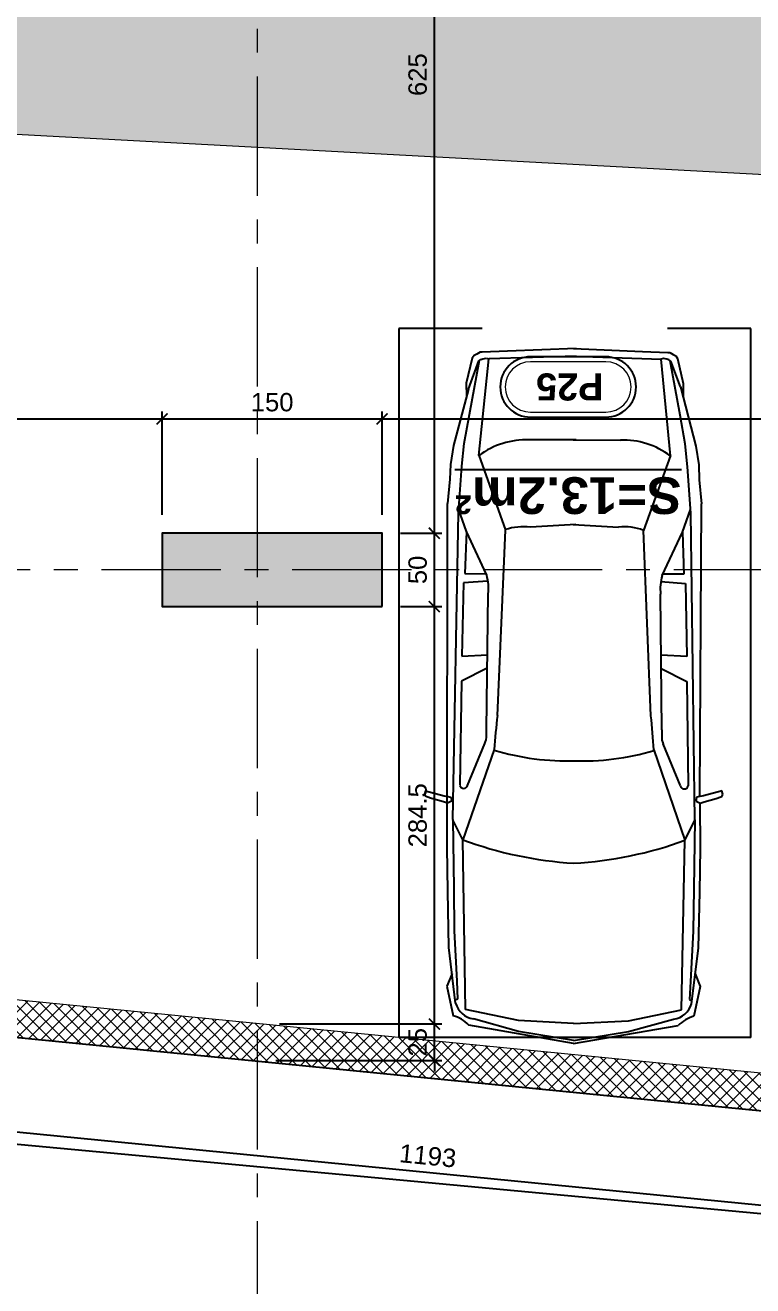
# Model space of a CAD drawing. Header units: centimetres. Extents: x 60496 to 66049, y -55119 to -48212.
# Drawn here: x 62430 to 62926, y -54585 to -53726 of the extents above; entities that cross this region are included whole.
import ezdxf
from ezdxf.enums import TextEntityAlignment as Align

# ---------------------------------------------------------------- set-up
doc = ezdxf.new("R2010")
doc.units = ezdxf.units.CM
doc.header["$LTSCALE"] = 50
doc.header["$MEASUREMENT"] = 0
doc.linetypes.add('AXES', pattern=[2, 1.25, -0.25, 0.25, -0.25])
doc.linetypes.add('CONTINU', pattern=[0])
doc.layers.get('0').update_dxf_attribs({"color": 8})
for name, color, linetype in [('AXES', 10, 'AXES'), ('BETON COUPE', 3, 'CONTINU'), ('BETON TRAME', 252, 'Continuous'), ('BORD', 5, 'Continuous'), ('COTE 50ème', 1, 'Continuous'), ('FINI', 251, 'Continuous'), ('PILIER', 7, 'Continuous'), ('TEXTE', 7, 'Continuous')]:
    doc.layers.add(name, color=color, linetype=linetype)
for name, color, linetype, lineweight in [('BETON HACHURE', 253, 'Continuous', 13), ('EXISTANT COUPE', 251, 'Continuous', 40), ('MACONNERIE COUPE', 7, 'Continuous', 30)]:
    doc.layers.add(name, color=color, linetype=linetype, lineweight=lineweight)
doc.layers.add('New_2D Drafting - General_Pen_No__4', color=252, linetype='Continuous', lineweight=13, true_color=0x696969)
doc.styles.add('BRMNAMES', font='swisseb.ttf', dxfattribs={"height": 20})
doc.styles.add('RS_TEXT_1.50', font='arial.ttf', dxfattribs={"height": 12.5})
doc.styles.add('RS_TXT_50', font='arial.ttf', dxfattribs={"height": 12.5})
doc.dimstyles.new('RS_50CM_LINEAIRE', dxfattribs={"dimscale": 5, "dimtxt": 12.5, "dimasz": 1.5, "dimexe": 1, "dimexo": 2.5, "dimgap": 1, "dimtad": 1, "dimdec": 1, "dimrnd": 0.5, "dimdsep": 46, "dimtxsty": 'RS_TXT_50', "dimblk1": 'ARCHTICK', "dimblk2": 'ARCHTICK', "dimsah": 1, "dimcen": 2.5, "dimdle": 1, "dimclrt": 4, "dimadec": 0, "dimazin": 2, "dimtfac": 1, "dimtdec": 1, "dimtix": 1, "dimtmove": 2, "dimatfit": 3, "dimfxl": 1, "dimtolj": 1, "dimtzin": 0, "dimarcsym": 0})

# ---------------------------------------------------------------- blocks, each defined once
blk = doc.blocks.new('A$Ce9568e5d')
at = {"layer": 'AXES', "lineweight": 5, "ltscale": 1.3}
for p, q in [((-30, -4150), (-30, -1058.41)), ((3195, -3235), (-1985, -3235))]:
    blk.add_line(p, q, dxfattribs=at)
blk = doc.blocks.new('_ArchTick')
at = {"color": 0, "linetype": 'ByBlock', "const_width": 0.15}
blk.add_lwpolyline([(-0.5, -0.5), (0.5, 0.5)], dxfattribs=at)
blk = doc.blocks.new('*D1246')
at = {"layer": 'COTE 50ème', "color": 0, "lineweight": -2, "ltscale": 0.5, "transparency": 16777216}
for p, q in [((62708.55, -54406.79), (62708.55, -54399.29)), ((62602.9, -54406.79), (62713.55, -54406.79)), ((62708.55, -54431.67), (62708.55, -54406.79)), ((62600.45, -54431.67), (62713.55, -54431.67)), ((62708.55, -54431.67), (62708.55, -54439.17))]:
    blk.add_line(p, q, dxfattribs=at)
at = {"layer": 'Defpoints', "color": 0, "ltscale": 0.5, "transparency": 16777216}
for p in [(62590.4, -54406.79), (62708.55, -54406.79), (62587.95, -54431.67)]:
    blk.add_point(p, dxfattribs=at)
at = {"layer": 'COTE 50ème', "color": 0, "lineweight": -2, "ltscale": 0.5, "transparency": 16777216, "xscale": 7.5, "yscale": 7.5, "zscale": 7.5}
for p, rotation in [((62708.55, -54406.79), 270), ((62708.55, -54431.67), 90)]:
    blk.add_blockref('_ArchTick', p, dxfattribs=dict(at, rotation=rotation))
at = {"layer": 'COTE 50ème', "color": 4, "ltscale": 0.5, "transparency": 16777216, "insert": (62697.17, -54419.23), "char_height": 12.5, "attachment_point": 5, "rotation": 90, "style": 'RS_TXT_50'}
blk.add_mtext('\\A1;25', dxfattribs=at)
blk = doc.blocks.new('*D1247')
at = {"layer": 'COTE 50ème', "color": 0, "lineweight": -2, "ltscale": 0.5, "transparency": 16777216}
for p, q in [((62708.55, -54411.79), (62708.55, -54117.36)), ((62685.45, -54122.36), (62713.55, -54122.36)), ((62602.9, -54406.79), (62713.55, -54406.79))]:
    blk.add_line(p, q, dxfattribs=at)
at = {"layer": 'Defpoints', "color": 0, "ltscale": 0.5, "transparency": 16777216}
for p in [(62672.95, -54122.36), (62708.55, -54122.36), (62590.4, -54406.79)]:
    blk.add_point(p, dxfattribs=at)
at = {"layer": 'COTE 50ème', "color": 0, "lineweight": -2, "ltscale": 0.5, "transparency": 16777216, "xscale": 7.5, "yscale": 7.5, "zscale": 7.5}
for p, rotation in [((62708.55, -54122.36), 90), ((62708.55, -54406.79), 270)]:
    blk.add_blockref('_ArchTick', p, dxfattribs=dict(at, rotation=rotation))
at = {"layer": 'COTE 50ème', "color": 4, "ltscale": 0.5, "transparency": 16777216, "insert": (62697.17, -54264.57), "char_height": 12.5, "attachment_point": 5, "rotation": 90, "style": 'RS_TXT_50'}
blk.add_mtext('\\A1;284.5', dxfattribs=at)
blk = doc.blocks.new('*D1248')
at = {"layer": 'COTE 50ème', "color": 0, "lineweight": -2, "ltscale": 0.5, "transparency": 16777216}
for p, q in [((62708.55, -54127.36), (62708.55, -54067.36)), ((62685.45, -54072.36), (62713.55, -54072.36)), ((62685.45, -54122.36), (62713.55, -54122.36))]:
    blk.add_line(p, q, dxfattribs=at)
at = {"layer": 'Defpoints', "color": 0, "ltscale": 0.5, "transparency": 16777216}
for p in [(62672.95, -54072.36), (62708.55, -54072.36), (62672.95, -54122.36)]:
    blk.add_point(p, dxfattribs=at)
at = {"layer": 'COTE 50ème', "color": 0, "lineweight": -2, "ltscale": 0.5, "transparency": 16777216, "xscale": 7.5, "yscale": 7.5, "zscale": 7.5}
for p, rotation in [((62708.55, -54072.36), 90), ((62708.55, -54122.36), 270)]:
    blk.add_blockref('_ArchTick', p, dxfattribs=dict(at, rotation=rotation))
at = {"layer": 'COTE 50ème', "color": 4, "ltscale": 0.5, "transparency": 16777216, "insert": (62697.17, -54097.36), "char_height": 12.5, "attachment_point": 5, "rotation": 90, "style": 'RS_TXT_50'}
blk.add_mtext('\\A1;50', dxfattribs=at)
blk = doc.blocks.new('*D1249')
at = {"layer": 'COTE 50ème', "color": 0, "lineweight": -2, "ltscale": 0.5, "transparency": 16777216}
for p, q in [((62685.45, -53447.36), (62713.55, -53447.36)), ((62708.55, -54077.36), (62708.55, -53442.36)), ((62685.45, -54072.36), (62713.55, -54072.36))]:
    blk.add_line(p, q, dxfattribs=at)
at = {"layer": 'Defpoints', "color": 0, "ltscale": 0.5, "transparency": 16777216}
for p in [(62672.95, -53447.36), (62708.55, -53447.36), (62672.95, -54072.36)]:
    blk.add_point(p, dxfattribs=at)
at = {"layer": 'COTE 50ème', "color": 0, "lineweight": -2, "ltscale": 0.5, "transparency": 16777216, "xscale": 7.5, "yscale": 7.5, "zscale": 7.5}
for p, rotation in [((62708.55, -53447.36), 90), ((62708.55, -54072.36), 270)]:
    blk.add_blockref('_ArchTick', p, dxfattribs=dict(at, rotation=rotation))
at = {"layer": 'COTE 50ème', "color": 4, "ltscale": 0.5, "transparency": 16777216, "insert": (62697.17, -53759.86), "char_height": 12.5, "attachment_point": 5, "rotation": 90, "style": 'RS_TXT_50'}
blk.add_mtext('\\A1;625', dxfattribs=at)
blk = doc.blocks.new('*D971')
at = {"layer": 'COTE 50ème', "color": 0, "lineweight": -2, "ltscale": 0.5, "transparency": 16777216}
for p, q in [((62117.95, -54004.86), (62117.95, -53989.51)), ((62522.95, -54059.86), (62522.95, -53989.51)), ((62112.95, -53994.51), (62527.95, -53994.51))]:
    blk.add_line(p, q, dxfattribs=at)
at = {"layer": 'Defpoints', "color": 0, "ltscale": 0.5, "transparency": 16777216}
for p in [(62522.95, -53994.51), (62117.95, -54017.36), (62522.95, -54072.36)]:
    blk.add_point(p, dxfattribs=at)
at = {"layer": 'COTE 50ème', "color": 0, "lineweight": -2, "ltscale": 0.5, "transparency": 16777216, "xscale": 7.5, "yscale": 7.5, "zscale": 7.5, "rotation": 180}
blk.add_blockref('_ArchTick', (62117.95, -53994.51), dxfattribs=at)
at = {"layer": 'COTE 50ème', "color": 0, "lineweight": -2, "ltscale": 0.5, "transparency": 16777216, "xscale": 7.5, "yscale": 7.5, "zscale": 7.5}
blk.add_blockref('_ArchTick', (62522.95, -53994.51), dxfattribs=at)
at = {"layer": 'COTE 50ème', "color": 4, "ltscale": 0.5, "transparency": 16777216, "insert": (62320.45, -53983.13), "char_height": 12.5, "attachment_point": 5, "style": 'RS_TXT_50'}
blk.add_mtext('\\A1;405', dxfattribs=at)
blk = doc.blocks.new('*D972')
at = {"layer": 'COTE 50ème', "color": 0, "lineweight": -2, "ltscale": 0.5, "transparency": 16777216}
for p, q in [((62522.95, -54059.86), (62522.95, -53989.51)), ((62672.95, -54059.86), (62672.95, -53989.51)), ((62517.95, -53994.51), (62677.95, -53994.51))]:
    blk.add_line(p, q, dxfattribs=at)
at = {"layer": 'Defpoints', "color": 0, "ltscale": 0.5, "transparency": 16777216}
for p in [(62672.95, -53994.51), (62522.95, -54072.36), (62672.95, -54072.36)]:
    blk.add_point(p, dxfattribs=at)
at = {"layer": 'COTE 50ème', "color": 0, "lineweight": -2, "ltscale": 0.5, "transparency": 16777216, "xscale": 7.5, "yscale": 7.5, "zscale": 7.5, "rotation": 180}
blk.add_blockref('_ArchTick', (62522.95, -53994.51), dxfattribs=at)
at = {"layer": 'COTE 50ème', "color": 0, "lineweight": -2, "ltscale": 0.5, "transparency": 16777216, "xscale": 7.5, "yscale": 7.5, "zscale": 7.5}
blk.add_blockref('_ArchTick', (62672.95, -53994.51), dxfattribs=at)
at = {"layer": 'COTE 50ème', "color": 4, "ltscale": 0.5, "transparency": 16777216, "insert": (62597.95, -53983.13), "char_height": 12.5, "attachment_point": 5, "style": 'RS_TXT_50'}
blk.add_mtext('\\A1;150', dxfattribs=at)
blk = doc.blocks.new('*D973')
at = {"layer": 'COTE 50ème', "color": 0, "lineweight": -2, "ltscale": 0.5, "transparency": 16777216}
for p, q in [((62672.95, -54059.86), (62672.95, -53989.51)), ((63242.95, -54059.86), (63242.95, -53989.51)), ((62667.95, -53994.51), (63247.95, -53994.51))]:
    blk.add_line(p, q, dxfattribs=at)
at = {"layer": 'Defpoints', "color": 0, "ltscale": 0.5, "transparency": 16777216}
for p in [(63242.95, -53994.51), (62672.95, -54072.36), (63242.95, -54072.36)]:
    blk.add_point(p, dxfattribs=at)
at = {"layer": 'COTE 50ème', "color": 0, "lineweight": -2, "ltscale": 0.5, "transparency": 16777216, "xscale": 7.5, "yscale": 7.5, "zscale": 7.5, "rotation": 180}
blk.add_blockref('_ArchTick', (62672.95, -53994.51), dxfattribs=at)
at = {"layer": 'COTE 50ème', "color": 0, "lineweight": -2, "ltscale": 0.5, "transparency": 16777216, "xscale": 7.5, "yscale": 7.5, "zscale": 7.5}
blk.add_blockref('_ArchTick', (63242.95, -53994.51), dxfattribs=at)
at = {"layer": 'COTE 50ème', "color": 4, "ltscale": 0.5, "transparency": 16777216, "insert": (62957.95, -53983.13), "char_height": 12.5, "attachment_point": 5, "style": 'RS_TXT_50'}
blk.add_mtext('\\A1;570', dxfattribs=at)
blk = doc.blocks.new('*D947')
at = {"layer": 'COTE 50ème', "color": 0, "lineweight": -2, "ltscale": 0.5, "transparency": 16777216}
for p, q in [((62116.73, -54372.83), (62108.7, -54454.65)), ((63301.66, -54566.78), (62104.21, -54449.19)), ((63304.23, -54489.45), (63296.2, -54571.27))]:
    blk.add_line(p, q, dxfattribs=at)
at = {"layer": 'Defpoints', "color": 0, "ltscale": 0.5, "transparency": 16777216}
for p in [(62117.95, -54360.39), (62109.19, -54449.68), (63305.45, -54477.01)]:
    blk.add_point(p, dxfattribs=at)
at = {"layer": 'COTE 50ème', "color": 0, "lineweight": -2, "ltscale": 0.5, "transparency": 16777216, "xscale": 7.5, "yscale": 7.5, "zscale": 7.5}
for p, rotation in [((62109.19, -54449.68), 174.3913441653857), ((63296.69, -54566.29), 354.3913441653856)]:
    blk.add_blockref('_ArchTick', p, dxfattribs=dict(at, rotation=rotation))
at = {"layer": 'COTE 50ème', "color": 4, "ltscale": 0.5, "transparency": 16777216, "insert": (62704.05, -54496.65), "char_height": 12.5, "attachment_point": 5, "rotation": 354.39134, "style": 'RS_TXT_50'}
blk.add_mtext('\\A1;1193', dxfattribs=at)
blk = doc.blocks.new('*D925')
at = {"layer": 'COTE 50ème', "color": 0, "lineweight": -2, "ltscale": 0.5, "transparency": 16777216}
for p, q in [((60878.66, -54276.37), (60871.89, -54348.84)), ((65690.38, -54793.92), (60867.38, -54343.4)), ((65691.71, -54725.96), (65684.94, -54798.43))]:
    blk.add_line(p, q, dxfattribs=at)
at = {"layer": 'Defpoints', "color": 0, "ltscale": 0.5, "transparency": 16777216}
for p in [(60879.82, -54263.92), (60872.35, -54343.86), (65692.87, -54713.51)]:
    blk.add_point(p, dxfattribs=at)
at = {"layer": 'COTE 50ème', "color": 0, "lineweight": -2, "ltscale": 0.5, "transparency": 16777216, "xscale": 7.5, "yscale": 7.5, "zscale": 7.5}
for p, rotation in [((60872.35, -54343.86), 174.6634725925406), ((65685.4, -54793.45), 354.6634725925406)]:
    blk.add_blockref('_ArchTick', p, dxfattribs=dict(at, rotation=rotation))
at = {"layer": 'COTE 50ème', "color": 4, "ltscale": 0.5, "transparency": 16777216, "insert": (63279.94, -54557.32), "char_height": 12.5, "attachment_point": 5, "rotation": 354.66347, "style": 'RS_TXT_50'}
blk.add_mtext('\\A1;4834', dxfattribs=at)
blk = doc.blocks.new('PILIER')
at = {"color": 252}
blk.add_lwpolyline([(1.563, 1.2), (-1.437, 1.2, 1), (-1.437, -1.2), (1.563, -1.2, 1), (1.563, 1.2, -1)], format="xyb", dxfattribs=at)
at = {"color": 10, "lineweight": 20}
blk.add_lwpolyline([(1.563, 1), (-1.437, 1, 1), (-1.437, -1), (1.563, -1, 1)], format="xyb", close=True, dxfattribs=at)
at = {"color": 7, "style": 'BRMNAMES'}
blk.add_attdef('PILIER_TEXTE', text='', height=1.076, dxfattribs=at).set_placement((0, 0), align=Align.MIDDLE_CENTER)

msp = doc.modelspace()

# ---------------------------------------------------------------- hatches: boundary and pattern name
at = {"layer": 'BETON HACHURE', "transparency": 33554585}
h = msp.add_hatch(dxfattribs=at)
h.set_pattern_fill('ANSI37', color=256, scale=50, angle=270, style=0)
h.set_pattern_definition([(315, (-1160.4855, 19655.393), (4.4194174, 4.4194174), []), (45, (-1160.4855, 19655.393), (-4.4194174, 4.4194174), [])])
h.paths.add_polyline_path([(62772.95, -51847.22), (62797.95, -51847.22), (62797.95, -52172.22), (62772.95, -52172.22)], flags=0)
h.paths.add_polyline_path([(62772.95, -51847.22), (62797.95, -51847.22), (62797.95, -52172.22), (62772.95, -52172.22)], flags=0)
h.paths.add_polyline_path([(64952.95, -51987.36), (64952.95, -52037.36), (65032.95, -52037.36), (65032.95, -51987.36)], flags=0)
h.paths.add_polyline_path([(64572.95, -51987.36), (64572.95, -52037.36), (64652.95, -52037.36), (64652.95, -51987.36)], flags=0)
edge = h.paths.add_edge_path(flags=0)
edge.add_arc((64612.95, -50672.36), 40, 0, 360)
edge = h.paths.add_edge_path(flags=0)
edge.add_arc((64612.95, -49997.36), 40, 0, 360)
edge = h.paths.add_edge_path(flags=0)
edge.add_arc((64612.95, -51272.36), 40, 0, 360)
h.paths.add_polyline_path([(65692.87, -49527.22), (61269.11, -49527.22), (60879.82, -54263.92), (65445.45, -54713.51), (65692.87, -54713.51)])
edge = h.paths.add_edge_path(flags=0)
edge.add_arc((64612.95, -51272.36), 40, 0, 360)
h.paths.add_polyline_path([(63397.95, -49552.22), (63397.95, -49972.36), (63422.95, -49972.36), (63422.95, -49552.22), (64992.96, -49552.22), (64992.95, -51312.36), (65032.95, -51312.36), (65032.95, -49552.22), (65667.87, -49552.22), (65667.87, -53452.22), (65032.95, -53452.22), (65032.95, -52057.36), (64992.95, -52057.36), (64992.95, -53477.22), (65667.87, -53477.22), (65667.87, -54685.93), (65459.18, -54688.51), (64660.45, -54610.07), (64660.45, -54122.36), (64635.45, -54122.36), (64635.45, -54607.62), (63330.45, -54479.46), (63330.45, -54122.36), (63305.45, -54122.36), (63305.45, -54477.01), (62117.95, -54360.39), (62117.95, -54122.36), (62067.95, -54122.36), (62067.95, -54355.48), (60906.75, -54241.45), (61082.14, -52107.36), (61287.95, -52107.36), (61287.95, -52057.36), (61086.25, -52057.36), (61088.1, -52037.36), (61287.95, -52037.36), (61287.95, -51987.36), (61092.01, -51987.36), (61148.71, -51297.36), (61287.95, -51297.36), (61287.95, -51247.36), (61152.82, -51247.36), (61198.03, -50697.36), (61287.95, -50697.36), (61287.95, -50647.36), (61202.13, -50647.36), (61292.14, -49552.22), (62070.45, -49552.22), (62070.45, -49972.36), (62095.45, -49972.36), (62095.45, -49552.22)], flags=16)
h.paths.add_polyline_path([(64572.95, -51232.36), (64572.95, -51312.36), (64652.95, -51312.36), (64652.95, -51232.36)], flags=0)
at = {"layer": 'BETON TRAME', "transparency": 33554559}
h = msp.add_hatch(color=256, dxfattribs=at)
h.dxf.hatch_style = 1
h.paths.add_polyline_path([(63852.95, -52797.36), (63887.95, -52797.36), (63887.95, -53447.36), (63852.95, -53447.36), (63852.95, -53272.36), (63392.95, -53272.36), (63392.95, -53447.36), (63357.95, -53447.36), (63357.95, -52797.36), (63392.95, -52797.36), (63392.95, -53232.36), (63602.95, -53232.36), (63602.95, -52902.36), (63642.95, -52902.36), (63642.95, -53232.36), (63852.95, -53232.36)])
h.paths.add_polyline_path([(64722.95, -54122.36), (64722.95, -54072.36), (64572.95, -54072.36), (64572.95, -54122.36)])
h.paths.add_polyline_path([(64002.95, -54122.36), (64002.95, -54072.36), (63852.95, -54072.36), (63852.95, -54122.36)])
h.paths.add_polyline_path([(63392.95, -54122.36), (63392.95, -54072.36), (63242.95, -54072.36), (63242.95, -54122.36)])
h.paths.add_polyline_path([(62672.95, -54122.36), (62672.95, -54072.36), (62522.95, -54072.36), (62522.95, -54122.36)])
h.paths.add_polyline_path([(62672.95, -53447.36), (62672.95, -53397.36), (62522.95, -53397.36), (62522.95, -53447.36)])
h.paths.add_polyline_path([(64722.95, -53447.36), (64722.95, -53397.36), (64572.95, -53397.36), (64572.95, -53447.36)])
h.paths.add_polyline_path([(64722.95, -52847.36), (64722.95, -52797.36), (64572.95, -52797.36), (64572.95, -52847.36)])
h.paths.add_polyline_path([(62672.95, -52847.36), (62672.95, -52797.36), (62522.95, -52797.36), (62522.95, -52847.36)])
h.paths.add_polyline_path([(62672.95, -52107.36), (62672.95, -52057.36), (62522.95, -52057.36), (62522.95, -52107.36)])
h.paths.add_polyline_path([(64572.95, -52057.36), (64572.95, -52107.36), (64722.95, -52107.36), (64722.95, -52057.36)])
h.paths.add_polyline_path([(63907.95, -52107.36), (63907.95, -52057.36), (63782.95, -52057.36), (63782.95, -52107.36)])
h.paths.add_polyline_path([(63462.95, -52107.36), (63462.95, -52057.36), (63337.95, -52057.36), (63337.95, -52107.36)])
h.paths.add_polyline_path([(63487.95, -52057.36), (63462.95, -52057.36), (63462.95, -52562.36), (63487.95, -52562.36)])
h.paths.add_polyline_path([(63782.95, -52057.36), (63757.95, -52057.36), (63757.95, -52562.36), (63782.95, -52562.36)])
at = {"layer": 'New_2D Drafting - General_Pen_No__4', "linetype": 'Continuous', "lineweight": 0, "true_color": 0xc7c8ca, "transparency": 33554546}
h = msp.add_hatch(color=9, dxfattribs=at)
edge = h.paths.add_edge_path()
edge.add_line((64367.95, -51124.86), (64367.95, -50634.86))
edge.add_arc((63907.95, -50634.86), 460, 0, 90)
edge.add_line((63907.95, -50174.86), (62122.95, -50174.86))
edge.add_arc((62122.95, -50634.86), 460, 90, 180)
edge.add_line((61662.95, -50634.86), (61662.95, -53323.54))
edge.add_arc((62122.95, -53323.54), 460, 180, 266.91954)
edge.add_line((62098.23, -53782.88), (64199.36, -53895.95))
edge.add_line((64199.36, -53895.95), (64906.1, -53933.99))
edge.add_arc((64899.76, -54067.76), 133.92, 4.03594, 87.28895, ccw=False)
edge.add_line((65033.35, -54058.33), (65587.47, -54035.81))
edge.add_arc((64922.41, -54349.93), 735.52, 25.28163, 89.98749)
edge.add_line((64922.57, -53614.41), (64699.15, -53602.39))
edge.add_arc((64717.95, -53252.89), 350, 180, 266.91954, ccw=False)
edge.add_line((64367.95, -53252.89), (64367.95, -52144.86))
edge.add_arc((64717.95, -52144.86), 350, 90, 180, ccw=False)
edge.add_line((64717.95, -51794.86), (64722.95, -51794.86))
edge.add_arc((64722.95, -52144.86), 350, 6.15064, 90, ccw=False)
edge.add_line((65070.94, -52107.36), (65667.87, -52107.36))
edge.add_line((65667.87, -52107.36), (65667.87, -49527.22))
edge.add_line((65667.87, -49527.22), (65072.95, -49527.22))
edge.add_line((65072.95, -49527.22), (65072.95, -51124.86))
edge.add_arc((64722.95, -51124.86), 350, -90, 0, ccw=False)
edge.add_line((64722.95, -51474.86), (64717.95, -51474.86))
edge.add_arc((64717.95, -51124.86), 350, 180, 270, ccw=False)
edge = h.paths.add_edge_path(flags=16)
edge.add_arc((63697.95, -53198), 350, -93.08046, 0, ccw=False)
edge.add_line((63679.15, -53547.49), (62314.15, -53474.03))
edge.add_arc((62332.95, -53124.54), 350, 180, 266.91954, ccw=False)
edge.add_line((61982.95, -53124.54), (61982.95, -50844.86))
edge.add_arc((62332.95, -50844.86), 350, 90, 180, ccw=False)
edge.add_line((62332.95, -50494.86), (63697.95, -50494.86))
edge.add_arc((63697.95, -50844.86), 350, 0, 90, ccw=False)
edge.add_line((64047.95, -50844.86), (64047.95, -53198))

# ---------------------------------------------------------------- linework, layer by layer
at = {"layer": 'BETON COUPE', "lineweight": 5}
msp.add_lwpolyline([(65692.87, -49527.22), (61269.11, -49527.22), (60879.82, -54263.92), (65445.45, -54713.51), (65692.87, -54713.51)], close=True, dxfattribs=at)
msp.add_lwpolyline([(63305.45, -54477.01), (62117.95, -54360.39), (62117.95, -54122.36), (62067.95, -54122.36), (62067.95, -54355.48), (60906.75, -54241.45), (61082.14, -52107.36), (61287.95, -52107.36), (61287.95, -52057.36), (61086.25, -52057.36), (61087.9, -52037.35), (61287.95, -52037.36), (61287.95, -51987.36), (61092.01, -51987.36), (61148.71, -51297.36), (61287.95, -51297.36), (61287.95, -51247.36)], dxfattribs=at)
at = {"layer": 'BETON COUPE'}
msp.add_lwpolyline([(62672.95, -54122.36), (62672.95, -54072.36), (62522.95, -54072.36), (62522.95, -54122.36)], close=True, dxfattribs=at)
at = {"layer": 'BORD'}
msp.add_lwpolyline([(65692.87, -52048.35), (61061.91, -52048.35), (60879.82, -54263.92), (65445.45, -54713.51), (65692.87, -54713.51)], close=True, dxfattribs=at)
at = {"layer": 'EXISTANT COUPE', "lineweight": 5}
msp.add_lwpolyline([(61662.95, -50634.86), (61662.95, -53323.54, 0.398553), (62098.23, -53782.88), (64199.36, -53895.95), (64906.1, -53933.99, -0.380129), (65033.35, -54058.33), (65587.47, -54035.81, 0.290081), (64922.57, -53614.41), (64699.15, -53602.39, -0.398553), (64367.95, -53252.89), (64367.95, -52144.86, -0.414214), (64717.95, -51794.86), (64722.95, -51794.86, -0.38311), (65070.94, -52107.36), (65627.87, -52107.36), (65627.87, -49527.22)], format="xyb", dxfattribs=at)
at = {"layer": 'FINI'}
for p, q in [((62741.17, -53932.85), (62684.33, -53932.85)), ((62684.33, -53932.85), (62684.33, -54416.01)), ((62924.33, -53932.85), (62867.49, -53932.85)), ((62924.33, -54416.01), (62924.33, -53932.85)), ((62805.31, -53946.44), (62758.35, -53948.26)), ((62803.35, -53946.43), (62850.31, -53948.45)), ((62734.25, -53953.08), (62730.32, -53970.04)), ((62731.74, -53974.14), (62738.84, -53954.86)), ((62732.38, -53991.51), (62739.37, -53954.5)), ((62735.6, -53951.24), (62734.25, -53953.08)), ((62737.42, -53950.3), (62735.6, -53951.24)), ((62739.69, -53948.91), (62737.42, -53950.3)), ((62738.84, -53954.86), (62740.2, -53953.93)), ((62738.89, -54019.31), (62745.6, -53953.54)), ((62741.06, -53948.89), (62739.69, -53948.91)), ((62740.2, -53953.93), (62741.57, -53953.46)), ((62758.35, -53948.26), (62741.06, -53948.89)), ((62741.57, -53953.46), (62743.85, -53952.98)), ((62743.85, -53952.98), (62745.6, -53953.54)), ((62805.3, -53951.73), (62745.6, -53953.54)), ((62803.34, -53951.73), (62863.03, -53953.78)), ((62850.31, -53948.45), (62867.59, -53949.15)), ((62864.78, -53953.23), (62863.03, -53953.78)), ((62869.47, -54019.58), (62863.03, -53953.78)), ((62867.06, -53953.72), (62864.78, -53953.23)), ((62868.43, -53954.2), (62867.06, -53953.72)), ((62867.59, -53949.15), (62868.96, -53949.17)), ((62869.79, -53955.13), (62868.43, -53954.2)), ((62868.96, -53949.17), (62871.23, -53950.58)), ((62876.09, -53991.81), (62869.26, -53954.77)), ((62876.38, -53972.61), (62869.79, -53955.13)), ((62871.23, -53950.58), (62873.04, -53951.52)), ((62873.04, -53951.52), (62874.39, -53953.37)), ((62874.39, -53953.37), (62878.25, -53970.35)), ((62730.32, -53970.04), (62730.42, -53979.17)), ((62876.38, -53972.61), (62886.75, -54013)), ((62878.25, -53970.35), (62878.11, -53979.34)), ((62731.74, -53974.14), (62721.64, -54012.66)), ((62728.94, -54011.21), (62732.38, -53991.51)), ((62879.46, -54011.52), (62876.09, -53991.81)), ((62721.64, -54012.66), (62719.49, -54025.49)), ((62727.28, -54026.77), (62728.94, -54011.21)), ((62805.18, -54008.82), (62773.07, -54008.76)), ((62803.22, -54008.82), (62835.33, -54008.88)), ((62881.05, -54027.09), (62879.46, -54011.52)), ((62886.75, -54013), (62888.85, -54025.84)), ((62738.9, -54019.17), (62757.03, -54070.25)), ((62869.46, -54019.44), (62851.12, -54070.44)), ((62719.49, -54025.49), (62719.14, -54035.55)), ((62724.88, -54058.35), (62727.28, -54026.77)), ((62883.32, -54058.68), (62881.05, -54027.09)), ((62888.85, -54025.84), (62889.15, -54035.9)), ((62719.14, -54035.55), (62717.49, -54052.03)), ((62889.15, -54035.9), (62890.73, -54052.39)), ((62717.3, -54286.6), (62717.49, -54052.03)), ((62721.2, -54267.35), (62724.88, -54058.35)), ((62730.51, -54071.26), (62725.07, -54055.84)), ((62877.64, -54071.56), (62883.14, -54056.17)), ((62886.13, -54267.69), (62883.32, -54058.68)), ((62889.58, -54251.28), (62890.73, -54052.39)), ((62805.08, -54066.34), (62774.01, -54068.16)), ((62803.09, -54066.34), (62834.15, -54068.29)), ((62730.51, -54071.26), (62729.39, -54099.9)), ((62744.24, -54100.99), (62730.51, -54071.26)), ((62751.47, -54196.48), (62757.03, -54070.25)), ((62856.16, -54196.69), (62851.12, -54070.44)), ((62863.79, -54101.24), (62877.64, -54071.56)), ((62877.64, -54071.56), (62878.64, -54100.2)), ((62729.39, -54099.9), (62743.62, -54099.93)), ((62878.64, -54100.2), (62864.28, -54100.18)), ((62728.31, -54106.26), (62727.15, -54156.12)), ((62745.09, -54105.1), (62728.31, -54106.26)), ((62862.91, -54105.34), (62879.69, -54106.57)), ((62879.69, -54106.57), (62880.64, -54156.43)), ((62744.02, -54206.01), (62745.27, -54113.72)), ((62863.57, -54206.26), (62862.7, -54113.96)), ((62727.15, -54156.12), (62744.71, -54155.12)), ((62880.64, -54156.43), (62863.09, -54155.36)), ((62744.59, -54164.4), (62727.12, -54173.09)), ((62863.18, -54164.64), (62880.61, -54173.41)), ((62727.12, -54173.09), (62725.91, -54244.16)), ((62880.61, -54173.41), (62881.52, -54244.48)), ((62749.3, -54219.81), (62727.95, -54281.29)), ((62731.21, -54244.17), (62742.94, -54215.55)), ((62858.24, -54220.04), (62879.32, -54281.61)), ((62876.22, -54244.47), (62864.61, -54215.81)), ((62702.06, -54250.24), (62702.65, -54247.98)), ((62702.54, -54247.96), (62715.31, -54251.3)), ((62904.67, -54247.96), (62891.91, -54251.3)), ((62905.15, -54250.24), (62904.56, -54247.98)), ((62702.5, -54251.61), (62702.06, -54250.24)), ((62703.41, -54252.08), (62702.5, -54251.61)), ((62706.6, -54253.03), (62703.41, -54252.08)), ((62714.8, -54255.4), (62706.6, -54253.03)), ((62717.54, -54256.35), (62714.8, -54255.4)), ((62715.31, -54251.3), (62719.87, -54252.26)), ((62720.3, -54255.01), (62717.54, -54256.35)), ((62717.63, -54251.79), (62717.63, -54251.28)), ((62719.87, -54252.26), (62720.31, -54254.09)), ((62720.31, -54254.09), (62720.3, -54255.01)), ((62887.34, -54252.26), (62886.91, -54254.09)), ((62886.91, -54254.09), (62886.92, -54255.01)), ((62886.92, -54255.01), (62889.67, -54256.35)), ((62891.91, -54251.3), (62887.34, -54252.26)), ((62889.58, -54251.79), (62889.58, -54251.28)), ((62889.96, -54286.95), (62889.63, -54256.35)), ((62889.67, -54256.35), (62892.41, -54255.4)), ((62892.41, -54255.4), (62900.61, -54253.03)), ((62900.61, -54253.03), (62903.8, -54252.08)), ((62903.8, -54252.08), (62904.71, -54251.61)), ((62904.71, -54251.61), (62905.15, -54250.24)), ((62721.2, -54267.35), (62721.71, -54314.44)), ((62727.95, -54281.29), (62721.21, -54267.73)), ((62879.32, -54281.61), (62886.13, -54268.08)), ((62886.13, -54267.69), (62885.43, -54314.78)), ((62729.84, -54396.93), (62727.95, -54281.29)), ((62876.96, -54397.23), (62879.32, -54281.61)), ((62717.62, -54316.31), (62717.3, -54286.6)), ((62889.51, -54316.67), (62889.96, -54286.95)), ((62718.49, -54354.71), (62717.62, -54316.31)), ((62721.71, -54314.44), (62722.03, -54343.24)), ((62885.43, -54314.78), (62884.99, -54343.58)), ((62888.48, -54355.06), (62889.51, -54316.67)), ((62722.03, -54343.24), (62723.77, -54377.52)), ((62884.99, -54343.58), (62883.11, -54377.85)), ((62723.02, -54392.61), (62718.49, -54354.71)), ((62883.8, -54392.95), (62888.48, -54355.06)), ((62720.6, -54372.38), (62717.14, -54380.99)), ((62886.3, -54372.72), (62889.73, -54381.35)), ((62717.14, -54380.99), (62721.34, -54401.15)), ((62723.77, -54377.52), (62724.36, -54389.86)), ((62883.11, -54377.85), (62882.47, -54390.18)), ((62889.73, -54381.35), (62885.44, -54401.49)), ((62724.36, -54389.86), (62722.79, -54390.67)), ((62882.47, -54390.18), (62884.04, -54391)), ((62765.89, -54404.43), (62729.84, -54396.93)), ((62840.88, -54404.58), (62876.96, -54397.23)), ((62803.35, -54420.11), (62731.93, -54407.54)), ((62765.87, -54411.85), (62735.13, -54403.3)), ((62803.38, -54406.53), (62765.89, -54404.43)), ((62803.35, -54420.11), (62874.82, -54407.84)), ((62803.38, -54406.53), (62840.88, -54404.58)), ((62840.87, -54412.01), (62871.65, -54403.59)), ((62924.33, -54416.01), (62684.33, -54416.01)), ((62803.36, -54418.01), (62765.87, -54411.85)), ((62803.36, -54418.01), (62840.87, -54412.01))]:
    msp.add_line(p, q, dxfattribs=at)
for centre, major_axis, ratio, start_param, end_param in [((62771, -54062.08), (-0.57, 53.36), 1, -0.04965, 0.632628), ((62837.19, -54062.22), (-0.48, 53.36), 1, -0.656582, 0.025696), ((62769.66, -54112.09), (-0.78, -44.14), 1, 3.06056, 3.452838), ((62838.32, -54112.23), (-1.25, -44.24), 0.85675, 2.830193, 3.284587), ((62710.56, -54110.13), (-0.83, 34.89), 1, 4.585523, 4.953624), ((62897.43, -54110.52), (-0.82, -34.89), 1, 4.466762, 4.834863), ((63839.67, -54309.45), (-1069.03, 232.64), 1, 0.110836, 0.132256), ((61767.5, -54305.16), (-48.28, 1092.99), 1, -1.537057, -1.515637), ((62732.26, -54209.77), (-10.66, 5.81), 1, 3.144817, 3.358791), ((62663.9, -54208.5), (-0.77, -80.15), 0.999999, 1.522288, 1.611465), ((62943.67, -54209.07), (-2.06, -80.13), 1, 4.702988, 4.792166), ((62875.32, -54210.07), (-1.35, 12.07), 1, 1.736829, 1.950804), ((62798.86, -54057.74), (-1.6, -169.78), 1, -0.287391, 0.04404), ((62809.35, -54057.76), (-0.75, -169.79), 1, -0.03434, 0.297091), ((62728.56, -54243.64), (-0.88, 2.56), 1, 1.435807, 4.182632), ((62878.87, -54243.95), (-0.88, 2.56), 1, 1.435807, 4.182632), ((62811.79, -54094.76), (-230.33, 30.21), 0.871542, 1.314587, 1.649297), ((62796.26, -54094.73), (-230.45, -29.26), 0.871538, 1.492296, 1.827005), ((62737.4, -54388.54), (-0.38, -14.94), 1, -1.269219, -0.12741), ((62869.44, -54388.81), (-0.38, 14.94), 1, 3.264527, 4.406336), ((62715.31, -54423.14), (-0.28, -22.79), 1, 2.33652, 2.886122), ((62891.38, -54423.5), (-2.55, 22.65), 1, 0.151456, 0.701058)]:
    msp.add_ellipse(centre, major_axis=major_axis, ratio=ratio, start_param=start_param, end_param=end_param, dxfattribs=at)

# ---------------------------------------------------------------- block references
at = {"layer": 'MACONNERIE COUPE', "lineweight": 5, "ltscale": 0.5}
msp.add_blockref('A$Ce9568e5d', (62617.95, -50862.36), dxfattribs=at)
at = {"layer": 'PILIER', "xscale": 17.145, "yscale": 17.145, "zscale": 17.145, "rotation": 180}
msp.add_blockref('PILIER', (62800.83, -53972.68), dxfattribs=at).add_auto_attribs({'PILIER_TEXTE': 'P25'})

# ---------------------------------------------------------------- texts
at = {"layer": 'TEXTE', "insert": (62799.75, -54046.54), "char_height": 25, "width": 958.4363, "attachment_point": 5, "rotation": 180, "style": 'RS_TEXT_1.50'}
msp.add_mtext('{\\fArial|b1|i0|c0|p34;\\LS=13.2m²}', dxfattribs=at)

# ---------------------------------------------------------------- dimensions: what is measured, and where the dimension line sits
at = {"layer": 'COTE 50ème', "ltscale": 0.5}
for base, p1, p2, angle, picture, middle in [((62708.55, -53447.36), (62672.95, -54072.36), (62672.95, -53447.36), 90, '*D1249', (62697.17, -53759.86)), ((62708.55, -54072.36), (62672.95, -54122.36), (62672.95, -54072.36), 90, '*D1248', (62697.17, -54097.36)), ((62708.55, -54122.36), (62590.4, -54406.79), (62672.95, -54122.36), 90, '*D1247', (62697.17, -54264.57)), ((62109.19, -54449.68), (63305.45, -54477.01), (62117.95, -54360.39), 354.39134, '*D947', (62704.05, -54496.65)), ((62708.55, -54406.79), (62587.95, -54431.67), (62590.4, -54406.79), 90, '*D1246', (62697.17, -54419.23))]:
    dim = msp.add_linear_dim(base=base, p1=p1, p2=p2, angle=angle, dimstyle='RS_50CM_LINEAIRE', dxfattribs=at)
    dim.commit()
    dim.dimension.update_dxf_attribs({"geometry": picture, "text_midpoint": middle})
for base, p1, p2, picture, middle in [((62522.95, -53994.51), (62117.95, -54017.36), (62522.95, -54072.36), '*D971', (62320.45, -53983.13)), ((62672.95, -53994.51), (62522.95, -54072.36), (62672.95, -54072.36), '*D972', (62597.95, -53983.13)), ((63242.95, -53994.51), (62672.95, -54072.36), (63242.95, -54072.36), '*D973', (62957.95, -53983.13))]:
    dim = msp.add_linear_dim(base=base, p1=p1, p2=p2, dimstyle='RS_50CM_LINEAIRE', dxfattribs=at)
    dim.commit()
    dim.dimension.update_dxf_attribs({"geometry": picture, "text_midpoint": middle})
dim = msp.add_aligned_dim(p1=(65692.87, -54713.51), p2=(60879.82, -54263.92), distance=80.29, dimstyle='RS_50CM_LINEAIRE', dxfattribs=at)
dim.commit()
dim.dimension.update_dxf_attribs({"geometry": '*D925', "text_midpoint": (63279.94, -54557.32)})

doc.saveas('drawing.dxf')
